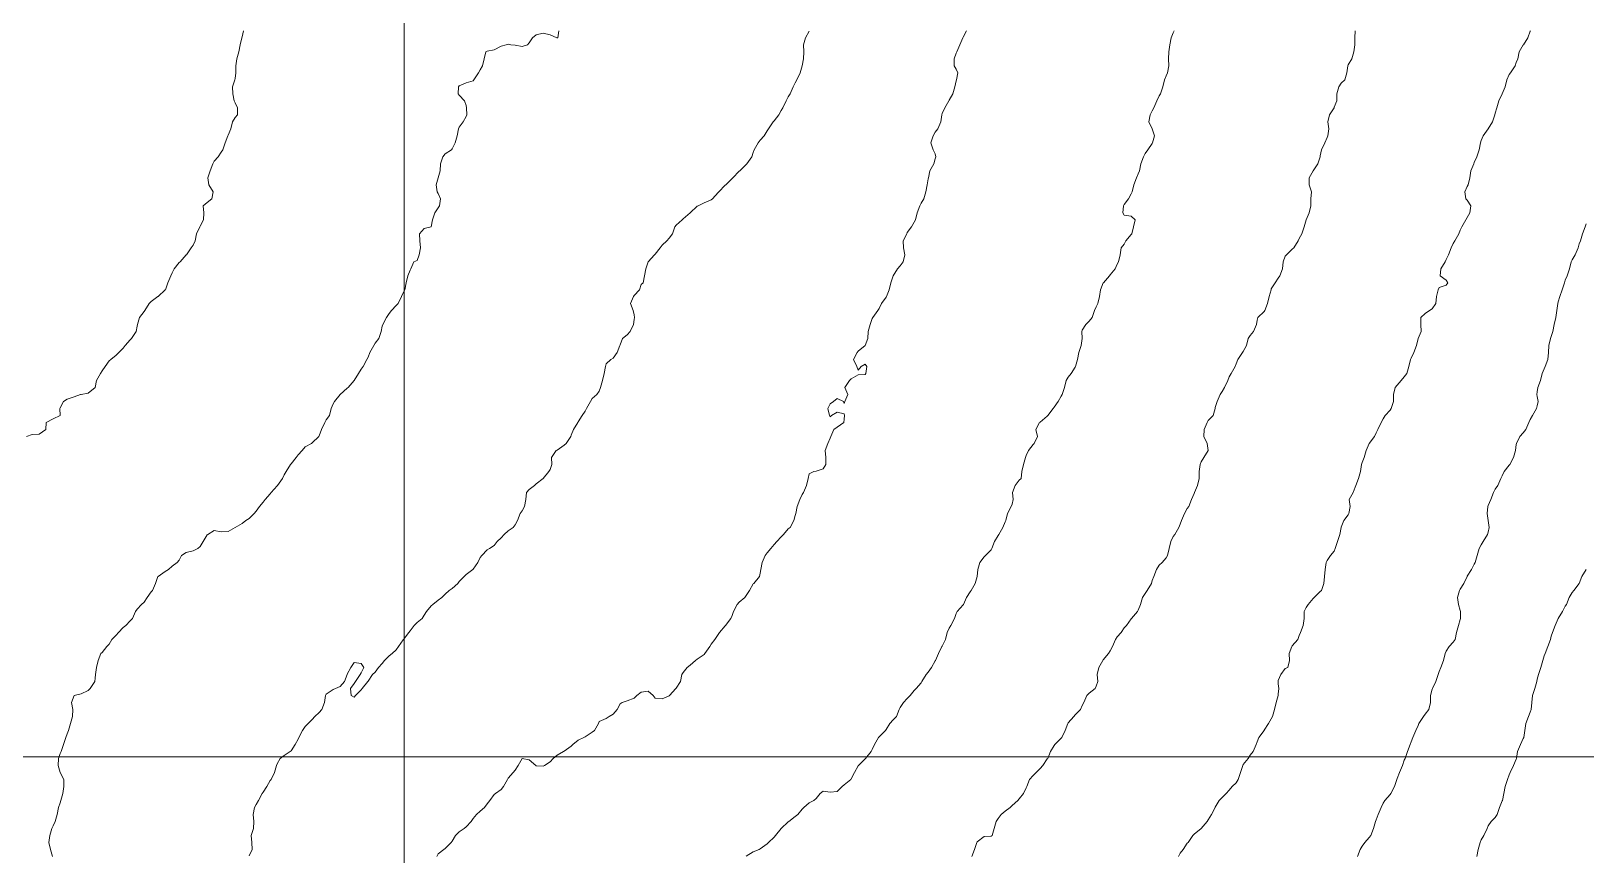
# Model space of a CAD drawing. Header units: centimetres. Extents: x 0 to 642158, y -847 to 649707.
# Drawn here: x 616140.2 to 616251.2, y 620880.4 to 620939.2 of the extents above; entities that cross this region are included whole.
import ezdxf

# ---------------------------------------------------------------- set-up
doc = ezdxf.new("R2010")
doc.units = ezdxf.units.CM
doc.header["$MEASUREMENT"] = 0
doc.layers.add('MEV_grille', color=254, linetype='Continuous', lineweight=9)
doc.layers.add('WAL_topographie 0.5', color=253, linetype='Continuous', lineweight=20)

# ---------------------------------------------------------------- blocks, each defined once
blk = doc.blocks.new('*U114')
at = {"layer": 'MEV_grille', "transparency": 33554687}
blk.add_lwpolyline([(-1338.46, 0), (1338.46, 0)], dxfattribs=at)
blk = doc.blocks.new('*U115')
at = {"layer": 'MEV_grille', "color": 0, "linetype": 'ByBlock', "lineweight": -2, "transparency": 16777216}
blk.add_blockref('*U114', (0, -1500), dxfattribs=at)
blk = doc.blocks.new('*U112')
at = {"layer": 'MEV_grille', "transparency": 33554687}
blk.add_lwpolyline([(0, 1825.48), (0, -1825.48)], dxfattribs=at)
blk = doc.blocks.new('*U113')
at = {"layer": 'MEV_grille', "color": 0, "linetype": 'ByBlock', "lineweight": -2, "transparency": 16777216}
blk.add_blockref('*U112', (800, 0), dxfattribs=at)

msp = doc.modelspace()

# ---------------------------------------------------------------- linework, layer by layer
at = {"layer": 'WAL_topographie 0.5'}
for points in [[(616155.34, 620939.25), (616155.25, 620938.82), (616155.23, 620938.75), (616155.1, 620938.25), (616155, 620937.75), (616154.86, 620937.25), (616154.8, 620936.75), (616154.8, 620936.25), (616154.75, 620935.85), (616154.73, 620935.75), (616154.55, 620935.25), (616154.57, 620934.75), (616154.68, 620934.25), (616154.75, 620934.1), (616154.92, 620933.75), (616154.92, 620933.25), (616154.75, 620933.06), (616154.55, 620932.75), (616154.44, 620932.25), (616154.25, 620931.8), (616154.23, 620931.75), (616154.02, 620931.25), (616153.87, 620930.75), (616153.75, 620930.58), (616153.52, 620930.25), (616153.25, 620929.93), (616153.14, 620929.75), (616152.95, 620929.25), (616152.8, 620928.75), (616152.86, 620928.25), (616153.17, 620927.75), (616153.07, 620927.25), (616152.75, 620926.99), (616152.46, 620926.75), (616152.51, 620926.25), (616152.48, 620925.75), (616152.25, 620925.28), (616152.22, 620925.25), (616151.98, 620924.75), (616151.89, 620924.25), (616151.75, 620923.94), (616151.61, 620923.75), (616151.26, 620923.25), (616151.25, 620923.23), (616150.82, 620922.75), (616150.75, 620922.68), (616150.39, 620922.25), (616150.25, 620921.95), (616150.14, 620921.75), (616149.93, 620921.25), (616149.77, 620920.75), (616149.75, 620920.73), (616149.25, 620920.27), (616149.21, 620920.25), (616148.75, 620919.9), (616148.61, 620919.75), (616148.29, 620919.25), (616148.25, 620919.19), (616147.92, 620918.75), (616147.77, 620918.25), (616147.75, 620918.15), (616147.67, 620917.75), (616147.33, 620917.25), (616147.25, 620917.16), (616146.89, 620916.75), (616146.75, 620916.57), (616146.43, 620916.25), (616146.25, 620916.06), (616145.86, 620915.75), (616145.75, 620915.66), (616145.46, 620915.25), (616145.25, 620914.94), (616145.13, 620914.75), (616144.84, 620914.25), (616144.75, 620913.75), (616144.75, 620913.75), (616144.25, 620913.36), (616143.75, 620913.27), (616143.7, 620913.25), (616143.25, 620913.09), (616142.75, 620912.92), (616142.48, 620912.75), (616142.25, 620912.3), (616142.22, 620912.25), (616142.25, 620911.75), (616142.25, 620911.75), (616142.25, 620911.75), (616141.75, 620911.52), (616141.25, 620911.25), (616141.25, 620911.25), (616141.22, 620910.75), (616140.75, 620910.42), (616140.25, 620910.4), (616139.84, 620910.25)], [(616177.86, 620939.25), (616177.79, 620938.75), (616177.75, 620938.74), (616177.72, 620938.75), (616177.25, 620938.97), (616176.75, 620939.08), (616176.25, 620938.95), (616175.99, 620938.75), (616175.75, 620938.38), (616175.63, 620938.25), (616175.25, 620938.12), (616174.75, 620938.21), (616174.44, 620938.25), (616174.25, 620938.28), (616174.1, 620938.25), (616173.75, 620938.16), (616173.25, 620937.89), (616172.75, 620937.8), (616172.64, 620937.75), (616172.53, 620937.25), (616172.41, 620936.75), (616172.25, 620936.46), (616172.12, 620936.25), (616171.8, 620935.75), (616171.75, 620935.67), (616171.25, 620935.52), (616170.75, 620935.32), (616170.7, 620935.25), (616170.68, 620934.75), (616170.75, 620934.64), (616171.12, 620934.25), (616171.25, 620933.92), (616171.27, 620933.75), (616171.29, 620933.25), (616171.25, 620933.12), (616171.02, 620932.75), (616170.75, 620932.37), (616170.7, 620932.25), (616170.59, 620931.75), (616170.46, 620931.25), (616170.25, 620930.81), (616170.19, 620930.75), (616169.75, 620930.46), (616169.58, 620930.25), (616169.42, 620929.75), (616169.38, 620929.25), (616169.25, 620928.75), (616169.25, 620928.75), (616169.09, 620928.25), (616169.18, 620927.75), (616169.25, 620927.63), (616169.4, 620927.25), (616169.33, 620926.75), (616169.25, 620926.6), (616169.01, 620926.25), (616168.85, 620925.75), (616168.75, 620925.25), (616168.75, 620925.25), (616168.25, 620925.12), (616167.91, 620924.75), (616167.93, 620924.25), (616167.98, 620923.75), (616167.89, 620923.25), (616167.75, 620922.84), (616167.5, 620922.75), (616167.29, 620922.25), (616167.25, 620922.14), (616167.07, 620921.75), (616166.96, 620921.25), (616166.86, 620920.75), (616166.75, 620920.53), (616166.62, 620920.25), (616166.39, 620919.75), (616166.25, 620919.61), (616165.92, 620919.25), (616165.75, 620919.04), (616165.56, 620918.75), (616165.29, 620918.25), (616165.25, 620918.15), (616165.18, 620917.75), (616165.01, 620917.25), (616164.75, 620916.93), (616164.64, 620916.75), (616164.37, 620916.25), (616164.25, 620915.93), (616164.16, 620915.75), (616163.88, 620915.25), (616163.75, 620915.07), (616163.55, 620914.75), (616163.25, 620914.25), (616163.25, 620914.25), (616162.81, 620913.75), (616162.75, 620913.71), (616162.25, 620913.26), (616162.24, 620913.25), (616161.84, 620912.75), (616161.75, 620912.59), (616161.61, 620912.25), (616161.49, 620911.75), (616161.25, 620911.44), (616161.16, 620911.25), (616160.9, 620910.75), (616160.75, 620910.31), (616160.72, 620910.25), (616160.25, 620909.81), (616160.19, 620909.75), (616159.75, 620909.51), (616159.54, 620909.25), (616159.25, 620908.94), (616159.11, 620908.75), (616158.75, 620908.31), (616158.7, 620908.25), (616158.39, 620907.75), (616158.25, 620907.51), (616158.13, 620907.25), (616157.77, 620906.75), (616157.75, 620906.73), (616157.32, 620906.25), (616157.25, 620906.17), (616156.89, 620905.75), (616156.75, 620905.56), (616156.49, 620905.25), (616156.25, 620904.92), (616156.1, 620904.75), (616155.75, 620904.41), (616155.51, 620904.25), (616155.25, 620904.04), (616154.75, 620903.75), (616154.75, 620903.75), (616154.25, 620903.47), (616153.75, 620903.45), (616153.25, 620903.54), (616152.8, 620903.25), (616152.75, 620903.23), (616152.46, 620902.75), (616152.25, 620902.39), (616152.08, 620902.25), (616151.75, 620902.1), (616151.25, 620901.97), (616150.92, 620901.75), (616150.75, 620901.43), (616150.6, 620901.25), (616150.25, 620900.99), (616149.98, 620900.75), (616149.75, 620900.61), (616149.25, 620900.26), (616149.23, 620900.25), (616149.05, 620899.75), (616148.83, 620899.25), (616148.75, 620899.15), (616148.46, 620898.75), (616148.25, 620898.43), (616148.06, 620898.25), (616147.75, 620897.91), (616147.62, 620897.75), (616147.42, 620897.25), (616147.25, 620897.09), (616146.93, 620896.75), (616146.75, 620896.6), (616146.41, 620896.25), (616146.25, 620896.06), (616145.94, 620895.75), (616145.75, 620895.43), (616145.58, 620895.25), (616145.25, 620894.83), (616145.15, 620894.75), (616144.97, 620894.25), (616144.85, 620893.75), (616144.77, 620893.25), (616144.75, 620893), (616144.73, 620892.75), (616144.38, 620892.25), (616144.25, 620892.11), (616143.75, 620891.87), (616143.25, 620891.75), (616143.25, 620891.75), (616143.06, 620891.25), (616143.14, 620890.75), (616143.13, 620890.25), (616142.99, 620889.75), (616142.84, 620889.25), (616142.75, 620889.01), (616142.64, 620888.75), (616142.49, 620888.25), (616142.31, 620887.75), (616142.25, 620887.61), (616142.12, 620887.25), (616142.11, 620886.75), (616142.25, 620886.25), (616142.25, 620886.25), (616142.5, 620885.75), (616142.51, 620885.25), (616142.43, 620884.75), (616142.3, 620884.25), (616142.25, 620884.08), (616142.13, 620883.75), (616142.02, 620883.25), (616141.9, 620882.75), (616141.75, 620882.43), (616141.64, 620882.25), (616141.51, 620881.75), (616141.44, 620881.25), (616141.56, 620880.75), (616141.71, 620880.25)], [(616195.75, 620939.23), (616195.48, 620938.75), (616195.33, 620938.25), (616195.37, 620937.75), (616195.34, 620937.25), (616195.25, 620936.75), (616195.25, 620936.75), (616195.11, 620936.25), (616194.86, 620935.75), (616194.75, 620935.54), (616194.59, 620935.25), (616194.39, 620934.75), (616194.25, 620934.52), (616194.11, 620934.25), (616193.86, 620933.75), (616193.75, 620933.55), (616193.58, 620933.25), (616193.25, 620932.81), (616193.18, 620932.75), (616192.84, 620932.25), (616192.75, 620932.11), (616192.52, 620931.75), (616192.25, 620931.44), (616192.09, 620931.25), (616191.82, 620930.75), (616191.75, 620930.56), (616191.64, 620930.25), (616191.3, 620929.75), (616191.25, 620929.7), (616190.8, 620929.25), (616190.75, 620929.21), (616190.3, 620928.75), (616190.25, 620928.69), (616189.79, 620928.25), (616189.75, 620928.22), (616189.3, 620927.75), (616189.25, 620927.69), (616188.84, 620927.25), (616188.75, 620927.18), (616188.25, 620926.96), (616187.82, 620926.75), (616187.75, 620926.71), (616187.25, 620926.25), (616187.25, 620926.25), (616186.75, 620925.8), (616186.68, 620925.75), (616186.25, 620925.37), (616186.14, 620925.25), (616185.97, 620924.75), (616185.75, 620924.43), (616185.58, 620924.25), (616185.25, 620923.92), (616185.09, 620923.75), (616184.75, 620923.29), (616184.7, 620923.25), (616184.25, 620922.75), (616184.25, 620922.75), (616184.08, 620922.25), (616183.98, 620921.75), (616183.89, 620921.25), (616183.75, 620921.11), (616183.62, 620920.75), (616183.25, 620920.33), (616183.2, 620920.25), (616182.98, 620919.75), (616183.18, 620919.25), (616183.25, 620918.95), (616183.27, 620918.75), (616183.25, 620918.61), (616183.19, 620918.25), (616182.95, 620917.75), (616182.75, 620917.53), (616182.4, 620917.25), (616182.25, 620916.81), (616182.23, 620916.75), (616182.02, 620916.25), (616181.75, 620915.86), (616181.58, 620915.75), (616181.25, 620915.46), (616181.19, 620915.25), (616181.11, 620914.75), (616180.98, 620914.25), (616180.84, 620913.75), (616180.75, 620913.5), (616180.57, 620913.25), (616180.25, 620912.97), (616180.12, 620912.75), (616179.85, 620912.25), (616179.75, 620912.08), (616179.53, 620911.75), (616179.25, 620911.3), (616179.21, 620911.25), (616178.92, 620910.75), (616178.75, 620910.35), (616178.71, 620910.25), (616178.38, 620909.75), (616178.25, 620909.64), (616177.75, 620909.28), (616177.68, 620909.25), (616177.35, 620908.75), (616177.36, 620908.25), (616177.25, 620907.9), (616177.14, 620907.75), (616176.75, 620907.25), (616176.75, 620907.25), (616176.25, 620906.88), (616176.12, 620906.75), (616175.75, 620906.48), (616175.56, 620906.25), (616175.5, 620905.75), (616175.41, 620905.25), (616175.25, 620904.95), (616175.11, 620904.75), (616174.9, 620904.25), (616174.75, 620903.94), (616174.6, 620903.75), (616174.25, 620903.52), (616173.96, 620903.25), (616173.75, 620903.01), (616173.47, 620902.75), (616173.25, 620902.46), (616172.9, 620902.25), (616172.75, 620902.16), (616172.36, 620901.75), (616172.25, 620901.62), (616172.07, 620901.25), (616171.75, 620900.77), (616171.72, 620900.75), (616171.25, 620900.4), (616171.09, 620900.25), (616170.75, 620899.89), (616170.66, 620899.75), (616170.25, 620899.39), (616170.04, 620899.25), (616169.75, 620898.99), (616169.5, 620898.75), (616169.25, 620898.57), (616168.86, 620898.25), (616168.75, 620898.16), (616168.42, 620897.75), (616168.25, 620897.5), (616168.09, 620897.25), (616167.75, 620896.97), (616167.53, 620896.75), (616167.25, 620896.37), (616167.16, 620896.25), (616166.76, 620895.75), (616166.75, 620895.74), (616166.42, 620895.25), (616166.25, 620895.01), (616165.97, 620894.75), (616165.75, 620894.58), (616165.42, 620894.25), (616165.25, 620894.05), (616164.98, 620893.75), (616164.75, 620893.42), (616164.56, 620893.25), (616164.25, 620892.78), (616164.22, 620892.75), (616163.81, 620892.25), (616163.75, 620892.16), (616163.34, 620891.75), (616163.25, 620891.64), (616163.02, 620891.75), (616162.99, 620892.25), (616163.25, 620892.61), (616163.34, 620892.75), (616163.68, 620893.25), (616163.75, 620893.37), (616163.93, 620893.75), (616163.75, 620894.03), (616163.25, 620894.11), (616163.01, 620893.75), (616162.75, 620893.28), (616162.74, 620893.25), (616162.55, 620892.75), (616162.25, 620892.4), (616161.9, 620892.25), (616161.75, 620892.18), (616161.25, 620891.85), (616161.19, 620891.75), (616161.12, 620891.25), (616160.93, 620890.75), (616160.75, 620890.53), (616160.44, 620890.25), (616160.25, 620890.04), (616159.95, 620889.75), (616159.75, 620889.53), (616159.56, 620889.25), (616159.3, 620888.75), (616159.25, 620888.63), (616159.04, 620888.25), (616158.75, 620887.8), (616158.68, 620887.75), (616158.25, 620887.46), (616157.95, 620887.25), (616157.75, 620886.88), (616157.7, 620886.75), (616157.56, 620886.25), (616157.31, 620885.75), (616157.25, 620885.67), (616157.01, 620885.25), (616156.75, 620884.84), (616156.68, 620884.75), (616156.42, 620884.25), (616156.25, 620883.97), (616156.13, 620883.75), (616156.02, 620883.25), (616156.09, 620882.75), (616156.06, 620882.25), (616155.89, 620881.75), (616155.93, 620881.25), (616155.97, 620880.75), (616155.75, 620880.29)], [(616206.99, 620939.25), (616206.75, 620938.8), (616206.72, 620938.75), (616206.51, 620938.25), (616206.29, 620937.75), (616206.25, 620937.65), (616206.1, 620937.25), (616206.1, 620936.75), (616206.25, 620936.5), (616206.35, 620936.25), (616206.27, 620935.75), (616206.25, 620935.67), (616206.14, 620935.25), (616206, 620934.75), (616205.75, 620934.3), (616205.72, 620934.25), (616205.43, 620933.75), (616205.25, 620933.34), (616205.22, 620933.25), (616205.15, 620932.75), (616204.93, 620932.25), (616204.75, 620932), (616204.59, 620931.75), (616204.44, 620931.25), (616204.6, 620930.75), (616204.75, 620930.45), (616204.78, 620930.25), (616204.75, 620930.11), (616204.65, 620929.75), (616204.36, 620929.25), (616204.27, 620928.75), (616204.25, 620928.68), (616204.18, 620928.25), (616204.07, 620927.75), (616203.93, 620927.25), (616203.75, 620926.92), (616203.64, 620926.75), (616203.46, 620926.25), (616203.33, 620925.75), (616203.25, 620925.57), (616203.05, 620925.25), (616202.75, 620924.83), (616202.71, 620924.75), (616202.46, 620924.25), (616202.47, 620923.75), (616202.58, 620923.25), (616202.45, 620922.75), (616202.25, 620922.46), (616202.06, 620922.25), (616201.75, 620921.75), (616201.75, 620921.75), (616201.58, 620921.25), (616201.45, 620920.75), (616201.27, 620920.25), (616201.25, 620920.21), (616200.92, 620919.75), (616200.75, 620919.4), (616200.65, 620919.25), (616200.3, 620918.75), (616200.25, 620918.68), (616200.09, 620918.25), (616199.96, 620917.75), (616199.94, 620917.25), (616199.75, 620916.75), (616199.75, 620916.75), (616199.25, 620916.36), (616199.16, 620916.25), (616198.92, 620915.75), (616199.15, 620915.25), (616199.25, 620915), (616199.46, 620915.25), (616199.75, 620915.42), (616199.86, 620915.25), (616199.79, 620914.75), (616199.75, 620914.7), (616199.25, 620914.66), (616198.75, 620914.38), (616198.63, 620914.25), (616198.29, 620913.75), (616198.5, 620913.25), (616198.29, 620912.75), (616198.25, 620912.62), (616198.19, 620912.75), (616197.75, 620912.98), (616197.48, 620912.75), (616197.25, 620912.6), (616197.08, 620912.25), (616197.19, 620911.75), (616197.25, 620911.66), (616197.34, 620911.75), (616197.75, 620912), (616198.25, 620911.88), (616198.27, 620911.75), (616198.25, 620911.5), (616198.21, 620911.25), (616197.75, 620910.92), (616197.5, 620910.75), (616197.29, 620910.25), (616197.25, 620910.15), (616197.08, 620909.75), (616196.89, 620909.25), (616196.93, 620908.75), (616196.93, 620908.25), (616196.75, 620907.95), (616196.25, 620907.77), (616196.08, 620907.75), (616195.75, 620907.58), (616195.67, 620907.25), (616195.55, 620906.75), (616195.33, 620906.25), (616195.25, 620906.11), (616195.07, 620905.75), (616194.89, 620905.25), (616194.78, 620904.75), (616194.75, 620904.61), (616194.64, 620904.25), (616194.38, 620903.75), (616194.25, 620903.66), (616193.9, 620903.25), (616193.75, 620903.08), (616193.44, 620902.75), (616193.25, 620902.54), (616193, 620902.25), (616192.75, 620901.95), (616192.61, 620901.75), (616192.39, 620901.25), (616192.29, 620900.75), (616192.25, 620900.5), (616192.19, 620900.25), (616191.78, 620899.75), (616191.75, 620899.72), (616191.47, 620899.25), (616191.25, 620898.89), (616191.14, 620898.75), (616190.75, 620898.42), (616190.6, 620898.25), (616190.35, 620897.75), (616190.25, 620897.48), (616190.15, 620897.25), (616189.77, 620896.75), (616189.75, 620896.73), (616189.35, 620896.25), (616189.25, 620896.12), (616189, 620895.75), (616188.75, 620895.41), (616188.65, 620895.25), (616188.3, 620894.75), (616188.25, 620894.69), (616187.75, 620894.34), (616187.63, 620894.25), (616187.25, 620893.93), (616187.04, 620893.75), (616186.75, 620893.4), (616186.65, 620893.25), (616186.55, 620892.75), (616186.25, 620892.28), (616186.23, 620892.25), (616185.77, 620891.75), (616185.75, 620891.74), (616185.25, 620891.52), (616184.75, 620891.57), (616184.61, 620891.75), (616184.25, 620892.07), (616183.75, 620892), (616183.43, 620891.75), (616183.25, 620891.57), (616182.75, 620891.37), (616182.39, 620891.25), (616182.25, 620891.15), (616182.02, 620890.75), (616181.75, 620890.42), (616181.46, 620890.25), (616181.25, 620890.11), (616180.75, 620889.9), (616180.7, 620889.75), (616180.41, 620889.25), (616180.25, 620889.13), (616179.75, 620888.8), (616179.64, 620888.75), (616179.25, 620888.56), (616178.86, 620888.25), (616178.75, 620888.14), (616178.25, 620887.77), (616178.2, 620887.75), (616177.75, 620887.49), (616177.46, 620887.25), (616177.25, 620887.01), (616176.84, 620886.75), (616176.75, 620886.71), (616176.25, 620886.73), (616176.22, 620886.75), (616175.75, 620887.16), (616175.25, 620887.25), (616174.97, 620886.75), (616174.75, 620886.42), (616174.61, 620886.25), (616174.25, 620885.84), (616174.19, 620885.75), (616173.92, 620885.25), (616173.75, 620885.04), (616173.35, 620884.75), (616173.25, 620884.67), (616172.94, 620884.25), (616172.75, 620884), (616172.55, 620883.75), (616172.25, 620883.48), (616171.98, 620883.25), (616171.75, 620882.97), (616171.59, 620882.75), (616171.25, 620882.38), (616171.11, 620882.25), (616170.75, 620882.01), (616170.49, 620881.75), (616170.25, 620881.34), (616170.17, 620881.25), (616169.75, 620880.81), (616169.65, 620880.75), (616169.25, 620880.43), (616169.15, 620880.25)], [(616221.81, 620939.25), (616221.75, 620939.1), (616221.61, 620938.75), (616221.5, 620938.25), (616221.44, 620937.75), (616221.42, 620937.25), (616221.43, 620936.75), (616221.34, 620936.25), (616221.25, 620936.04), (616221.12, 620935.75), (616221, 620935.25), (616220.83, 620934.75), (616220.75, 620934.6), (616220.57, 620934.25), (616220.35, 620933.75), (616220.25, 620933.54), (616220.11, 620933.25), (616220, 620932.75), (616220.25, 620932.25), (616220.25, 620932.25), (616220.4, 620931.75), (616220.27, 620931.25), (616220.25, 620931.2), (616219.94, 620930.75), (616219.75, 620930.48), (616219.63, 620930.25), (616219.44, 620929.75), (616219.34, 620929.25), (616219.25, 620929.03), (616219.12, 620928.75), (616218.93, 620928.25), (616218.82, 620927.75), (616218.75, 620927.6), (616218.54, 620927.25), (616218.25, 620926.83), (616218.19, 620926.75), (616218.15, 620926.25), (616218.25, 620926.07), (616218.75, 620926), (616219.03, 620925.75), (616218.91, 620925.25), (616218.78, 620924.75), (616218.75, 620924.69), (616218.37, 620924.25), (616218.25, 620924.01), (616218.03, 620923.75), (616217.96, 620923.25), (616217.83, 620922.75), (616217.75, 620922.57), (616217.6, 620922.25), (616217.25, 620921.82), (616217.19, 620921.75), (616216.76, 620921.25), (616216.75, 620921.23), (616216.55, 620920.75), (616216.49, 620920.25), (616216.36, 620919.75), (616216.25, 620919.53), (616216.13, 620919.25), (616215.96, 620918.75), (616215.75, 620918.49), (616215.5, 620918.25), (616215.25, 620917.85), (616215.22, 620917.75), (616215.25, 620917.25), (616215.25, 620917.25), (616215.25, 620917.25), (616215.17, 620916.75), (616215.01, 620916.25), (616214.9, 620915.75), (616214.76, 620915.25), (616214.75, 620915.21), (616214.46, 620914.75), (616214.25, 620914.5), (616214.1, 620914.25), (616213.99, 620913.75), (616213.82, 620913.25), (616213.75, 620913.14), (616213.52, 620912.75), (616213.25, 620912.35), (616213.18, 620912.25), (616212.78, 620911.75), (616212.75, 620911.71), (616212.25, 620911.28), (616212.19, 620911.25), (616211.94, 620910.75), (616212.06, 620910.25), (616211.81, 620909.75), (616211.75, 620909.69), (616211.4, 620909.25), (616211.25, 620908.9), (616211.19, 620908.75), (616211.06, 620908.25), (616210.93, 620907.75), (616210.89, 620907.25), (616210.75, 620907.14), (616210.46, 620906.75), (616210.27, 620906.25), (616210.31, 620905.75), (616210.25, 620905.42), (616210.18, 620905.25), (616209.9, 620904.75), (616209.78, 620904.25), (616209.75, 620904.17), (616209.58, 620903.75), (616209.28, 620903.25), (616209.25, 620903.19), (616208.97, 620902.75), (616208.8, 620902.25), (616208.75, 620902.16), (616208.34, 620901.75), (616208.25, 620901.67), (616207.93, 620901.25), (616207.8, 620900.75), (616207.75, 620900.25), (616207.75, 620900.25), (616207.61, 620899.75), (616207.31, 620899.25), (616207.25, 620899.15), (616206.99, 620898.75), (616206.77, 620898.25), (616206.75, 620898.22), (616206.32, 620897.75), (616206.25, 620897.61), (616206.13, 620897.25), (616205.87, 620896.75), (616205.75, 620896.56), (616205.61, 620896.25), (616205.47, 620895.75), (616205.25, 620895.27), (616205.23, 620895.25), (616204.97, 620894.75), (616204.77, 620894.25), (616204.75, 620894.22), (616204.49, 620893.75), (616204.25, 620893.42), (616204.11, 620893.25), (616203.8, 620892.75), (616203.75, 620892.66), (616203.39, 620892.25), (616203.25, 620892.11), (616202.96, 620891.75), (616202.75, 620891.54), (616202.48, 620891.25), (616202.25, 620890.9), (616202.18, 620890.75), (616201.97, 620890.25), (616201.75, 620890.01), (616201.51, 620889.75), (616201.25, 620889.32), (616201.19, 620889.25), (616200.75, 620888.81), (616200.69, 620888.75), (616200.4, 620888.25), (616200.25, 620887.9), (616200.16, 620887.75), (616199.76, 620887.25), (616199.75, 620887.23), (616199.27, 620886.75), (616199.25, 620886.73), (616198.97, 620886.25), (616198.75, 620885.8), (616198.71, 620885.75), (616198.25, 620885.36), (616198.09, 620885.25), (616197.75, 620884.89), (616197.25, 620884.85), (616196.75, 620884.91), (616196.54, 620884.75), (616196.25, 620884.39), (616196.07, 620884.25), (616195.75, 620884.08), (616195.36, 620883.75), (616195.25, 620883.62), (616194.93, 620883.25), (616194.75, 620883.11), (616194.28, 620882.75), (616194.25, 620882.73), (616193.75, 620882.25), (616193.75, 620882.25), (616193.35, 620881.75), (616193.25, 620881.62), (616192.85, 620881.25), (616192.75, 620881.16), (616192.25, 620880.79), (616192.16, 620880.75), (616191.75, 620880.58), (616191.25, 620880.28)], [(616234.73, 620939.25), (616234.72, 620938.75), (616234.72, 620938.25), (616234.65, 620937.75), (616234.51, 620937.25), (616234.25, 620936.81), (616234.21, 620936.75), (616234.14, 620936.25), (616234, 620935.75), (616233.75, 620935.51), (616233.58, 620935.25), (616233.44, 620934.75), (616233.44, 620934.25), (616233.25, 620933.79), (616233.24, 620933.75), (616232.91, 620933.25), (616232.8, 620932.75), (616232.85, 620932.25), (616232.8, 620931.75), (616232.75, 620931.62), (616232.57, 620931.25), (616232.34, 620930.75), (616232.25, 620930.31), (616232.23, 620930.25), (616232.07, 620929.75), (616231.75, 620929.25), (616231.75, 620929.25), (616231.46, 620928.75), (616231.45, 620928.25), (616231.63, 620927.75), (616231.58, 620927.25), (616231.57, 620926.75), (616231.46, 620926.25), (616231.25, 620925.75), (616231.25, 620925.75), (616231.09, 620925.25), (616230.92, 620924.75), (616230.75, 620924.41), (616230.67, 620924.25), (616230.36, 620923.75), (616230.25, 620923.64), (616229.83, 620923.25), (616229.75, 620923.15), (616229.61, 620922.75), (616229.56, 620922.25), (616229.35, 620921.75), (616229.25, 620921.56), (616229.02, 620921.25), (616228.75, 620920.8), (616228.73, 620920.75), (616228.61, 620920.25), (616228.48, 620919.75), (616228.29, 620919.25), (616228.25, 620919.19), (616227.79, 620918.75), (616227.75, 620918.58), (616227.69, 620918.25), (616227.49, 620917.75), (616227.25, 620917.48), (616227.09, 620917.25), (616226.99, 620916.75), (616226.75, 620916.33), (616226.7, 620916.25), (616226.37, 620915.75), (616226.25, 620915.45), (616226.17, 620915.25), (616225.88, 620914.75), (616225.75, 620914.51), (616225.65, 620914.25), (616225.41, 620913.75), (616225.25, 620913.48), (616225.11, 620913.25), (616224.88, 620912.75), (616224.75, 620912.32), (616224.73, 620912.25), (616224.59, 620911.75), (616224.25, 620911.4), (616224.17, 620911.25), (616223.96, 620910.75), (616223.93, 620910.25), (616224.18, 620909.75), (616224.25, 620909.25), (616224.25, 620909.25), (616224.25, 620909.25), (616223.93, 620908.75), (616223.75, 620908.44), (616223.67, 620908.25), (616223.61, 620907.75), (616223.6, 620907.25), (616223.47, 620906.75), (616223.27, 620906.25), (616223.25, 620906.18), (616223.04, 620905.75), (616222.86, 620905.25), (616222.75, 620905.12), (616222.54, 620904.75), (616222.33, 620904.25), (616222.25, 620903.99), (616222.14, 620903.75), (616221.85, 620903.25), (616221.75, 620903.12), (616221.58, 620902.75), (616221.45, 620902.25), (616221.34, 620901.75), (616221.25, 620901.58), (616220.95, 620901.25), (616220.75, 620901.06), (616220.54, 620900.75), (616220.35, 620900.25), (616220.25, 620899.96), (616220.19, 620899.75), (616219.89, 620899.25), (616219.75, 620899.03), (616219.56, 620898.75), (616219.42, 620898.25), (616219.25, 620897.84), (616219.2, 620897.75), (616218.76, 620897.25), (616218.75, 620897.23), (616218.4, 620896.75), (616218.25, 620896.58), (616218.03, 620896.25), (616217.75, 620895.94), (616217.62, 620895.75), (616217.4, 620895.25), (616217.25, 620894.94), (616217.13, 620894.75), (616216.75, 620894.3), (616216.71, 620894.25), (616216.43, 620893.75), (616216.32, 620893.25), (616216.37, 620892.75), (616216.25, 620892.41), (616216.17, 620892.25), (616215.75, 620891.92), (616215.58, 620891.75), (616215.36, 620891.25), (616215.25, 620891.03), (616215.13, 620890.75), (616214.75, 620890.36), (616214.64, 620890.25), (616214.25, 620889.81), (616214.21, 620889.75), (616214.03, 620889.25), (616213.79, 620888.75), (616213.75, 620888.71), (616213.29, 620888.25), (616213.25, 620888.17), (616212.97, 620887.75), (616212.79, 620887.25), (616212.75, 620887.22), (616212.44, 620886.75), (616212.25, 620886.54), (616211.96, 620886.25), (616211.75, 620886.04), (616211.49, 620885.75), (616211.28, 620885.25), (616211.25, 620885.15), (616211.06, 620884.75), (616210.75, 620884.38), (616210.65, 620884.25), (616210.25, 620883.89), (616210.11, 620883.75), (616209.75, 620883.48), (616209.46, 620883.25), (616209.25, 620882.97), (616209.09, 620882.75), (616208.96, 620882.25), (616208.81, 620881.75), (616208.75, 620881.69), (616208.25, 620881.67), (616207.75, 620881.3), (616207.72, 620881.25), (616207.56, 620880.75), (616207.36, 620880.25)], [(616247.26, 620939.25), (616247.25, 620939.21), (616247.08, 620938.75), (616246.76, 620938.25), (616246.75, 620938.24), (616246.46, 620937.75), (616246.35, 620937.25), (616246.25, 620936.98), (616246.17, 620936.75), (616245.83, 620936.25), (616245.75, 620936.12), (616245.57, 620935.75), (616245.46, 620935.25), (616245.25, 620934.75), (616245.25, 620934.75), (616245.01, 620934.25), (616244.86, 620933.75), (616244.75, 620933.36), (616244.72, 620933.25), (616244.54, 620932.75), (616244.25, 620932.25), (616244.25, 620932.25), (616243.89, 620931.75), (616243.75, 620931.4), (616243.7, 620931.25), (616243.59, 620930.75), (616243.42, 620930.25), (616243.25, 620929.83), (616243.22, 620929.75), (616243.01, 620929.25), (616242.92, 620928.75), (616242.81, 620928.25), (616242.75, 620928.12), (616242.57, 620927.75), (616242.64, 620927.25), (616242.75, 620927.14), (616243.01, 620926.75), (616242.94, 620926.25), (616242.75, 620925.9), (616242.65, 620925.75), (616242.37, 620925.25), (616242.25, 620925.01), (616242.14, 620924.75), (616241.86, 620924.25), (616241.75, 620924.05), (616241.59, 620923.75), (616241.4, 620923.25), (616241.25, 620922.9), (616241.17, 620922.75), (616240.87, 620922.25), (616240.8, 620921.75), (616241.25, 620921.43), (616241.35, 620921.25), (616241.25, 620921.08), (616240.75, 620920.9), (616240.68, 620920.75), (616240.56, 620920.25), (616240.51, 620919.75), (616240.25, 620919.37), (616240.05, 620919.25), (616239.75, 620919.04), (616239.42, 620918.75), (616239.43, 620918.25), (616239.46, 620917.75), (616239.25, 620917.25), (616239.25, 620917.25), (616239.13, 620916.75), (616238.93, 620916.25), (616238.75, 620915.86), (616238.7, 620915.75), (616238.57, 620915.25), (616238.42, 620914.75), (616238.25, 620914.53), (616238.02, 620914.25), (616237.75, 620913.93), (616237.6, 620913.75), (616237.48, 620913.25), (616237.47, 620912.75), (616237.31, 620912.25), (616237.25, 620912.15), (616236.89, 620911.75), (616236.75, 620911.53), (616236.6, 620911.25), (616236.37, 620910.75), (616236.25, 620910.51), (616236.11, 620910.25), (616235.75, 620909.75), (616235.75, 620909.75), (616235.53, 620909.25), (616235.39, 620908.75), (616235.25, 620908.4), (616235.2, 620908.25), (616235.11, 620907.75), (616234.98, 620907.25), (616234.79, 620906.75), (616234.75, 620906.64), (616234.6, 620906.25), (616234.31, 620905.75), (616234.38, 620905.25), (616234.29, 620904.75), (616234.25, 620904.67), (616233.93, 620904.25), (616233.75, 620903.79), (616233.73, 620903.75), (616233.65, 620903.25), (616233.48, 620902.75), (616233.32, 620902.25), (616233.25, 620902.06), (616232.99, 620901.75), (616232.75, 620901.4), (616232.67, 620901.25), (616232.6, 620900.75), (616232.56, 620900.25), (616232.5, 620899.75), (616232.33, 620899.25), (616232.25, 620899.18), (616231.82, 620898.75), (616231.75, 620898.68), (616231.39, 620898.25), (616231.25, 620898.04), (616231.1, 620897.75), (616231.09, 620897.25), (616231.02, 620896.75), (616230.83, 620896.25), (616230.75, 620896.04), (616230.65, 620895.75), (616230.25, 620895.31), (616230.21, 620895.25), (616230.02, 620894.75), (616230.05, 620894.25), (616229.93, 620893.75), (616229.75, 620893.67), (616229.44, 620893.25), (616229.25, 620892.82), (616229.23, 620892.75), (616229.25, 620892.58), (616229.28, 620892.25), (616229.25, 620891.85), (616229.24, 620891.75), (616229.09, 620891.25), (616228.97, 620890.75), (616228.84, 620890.25), (616228.75, 620890.08), (616228.54, 620889.75), (616228.25, 620889.27), (616228.23, 620889.25), (616227.87, 620888.75), (616227.75, 620888.43), (616227.67, 620888.25), (616227.46, 620887.75), (616227.25, 620887.48), (616227.09, 620887.25), (616226.75, 620886.83), (616226.71, 620886.75), (616226.54, 620886.25), (616226.39, 620885.75), (616226.25, 620885.52), (616225.96, 620885.25), (616225.75, 620885), (616225.52, 620884.75), (616225.25, 620884.46), (616225.02, 620884.25), (616224.75, 620883.78), (616224.73, 620883.75), (616224.48, 620883.25), (616224.25, 620882.87), (616224.18, 620882.75), (616223.75, 620882.26), (616223.73, 620882.25), (616223.25, 620881.84), (616223.15, 620881.75), (616222.81, 620881.25), (616222.75, 620881.19), (616222.46, 620880.75), (616222.25, 620880.48), (616222.13, 620880.25)], [(616251.25, 620925.46), (616251.18, 620925.25), (616250.97, 620924.75), (616250.84, 620924.25), (616250.75, 620924.03), (616250.66, 620923.75), (616250.45, 620923.25), (616250.25, 620922.89), (616250.17, 620922.75), (616250.04, 620922.25), (616249.89, 620921.75), (616249.75, 620921.43), (616249.69, 620921.25), (616249.52, 620920.75), (616249.36, 620920.25), (616249.25, 620919.88), (616249.21, 620919.75), (616249.15, 620919.25), (616249.07, 620918.75), (616248.95, 620918.25), (616248.85, 620917.75), (616248.75, 620917.41), (616248.7, 620917.25), (616248.58, 620916.75), (616248.54, 620916.25), (616248.5, 620915.75), (616248.32, 620915.25), (616248.25, 620915.09), (616248.1, 620914.75), (616247.98, 620914.25), (616247.79, 620913.75), (616247.75, 620913.45), (616247.72, 620913.25), (616247.75, 620913.12), (616247.8, 620912.75), (616247.75, 620912.45), (616247.7, 620912.25), (616247.4, 620911.75), (616247.25, 620911.47), (616247.14, 620911.25), (616246.93, 620910.75), (616246.75, 620910.51), (616246.51, 620910.25), (616246.26, 620909.75), (616246.25, 620909.69), (616246.19, 620909.25), (616246.05, 620908.75), (616245.78, 620908.25), (616245.75, 620908.21), (616245.39, 620907.75), (616245.25, 620907.44), (616245.15, 620907.25), (616244.94, 620906.75), (616244.75, 620906.5), (616244.63, 620906.25), (616244.42, 620905.75), (616244.25, 620905.33), (616244.22, 620905.25), (616244.18, 620904.75), (616244.25, 620904.25), (616244.25, 620904.25), (616244.31, 620903.75), (616244.25, 620903.43), (616244.2, 620903.25), (616243.89, 620902.75), (616243.75, 620902.52), (616243.59, 620902.25), (616243.45, 620901.75), (616243.31, 620901.25), (616243.25, 620901.14), (616243.04, 620900.75), (616242.75, 620900.27), (616242.74, 620900.25), (616242.5, 620899.75), (616242.25, 620899.34), (616242.19, 620899.25), (616242.04, 620898.75), (616242.13, 620898.25), (616242.25, 620897.83), (616242.27, 620897.75), (616242.27, 620897.25), (616242.25, 620897.18), (616242.11, 620896.75), (616241.99, 620896.25), (616241.88, 620895.75), (616241.75, 620895.56), (616241.45, 620895.25), (616241.25, 620894.91), (616241.18, 620894.75), (616241.05, 620894.25), (616240.86, 620893.75), (616240.75, 620893.46), (616240.66, 620893.25), (616240.51, 620892.75), (616240.26, 620892.25), (616240.25, 620892.21), (616240.11, 620891.75), (616240.11, 620891.25), (616240.01, 620890.75), (616239.75, 620890.42), (616239.62, 620890.25), (616239.3, 620889.75), (616239.25, 620889.62), (616239.08, 620889.25), (616238.87, 620888.75), (616238.75, 620888.44), (616238.67, 620888.25), (616238.47, 620887.75), (616238.31, 620887.25), (616238.25, 620887.12), (616238.11, 620886.75), (616237.91, 620886.25), (616237.75, 620885.82), (616237.72, 620885.75), (616237.54, 620885.25), (616237.29, 620884.75), (616237.25, 620884.69), (616236.87, 620884.25), (616236.75, 620884.06), (616236.6, 620883.75), (616236.38, 620883.25), (616236.25, 620882.86), (616236.2, 620882.75), (616236.05, 620882.25), (616235.86, 620881.75), (616235.75, 620881.6), (616235.44, 620881.25), (616235.25, 620880.99), (616235.09, 620880.75), (616234.9, 620880.25)], [(616251.25, 620900.75), (616250.94, 620900.25), (616250.75, 620899.75), (616250.75, 620899.75), (616250.36, 620899.25), (616250.25, 620899.11), (616250.02, 620898.75), (616249.83, 620898.25), (616249.75, 620898.13), (616249.55, 620897.75), (616249.25, 620897.25), (616249.25, 620897.25), (616249.03, 620896.75), (616248.83, 620896.25), (616248.75, 620895.99), (616248.69, 620895.75), (616248.51, 620895.25), (616248.3, 620894.75), (616248.25, 620894.59), (616248.15, 620894.25), (616248.01, 620893.75), (616247.84, 620893.25), (616247.75, 620892.93), (616247.72, 620892.75), (616247.58, 620892.25), (616247.41, 620891.75), (616247.37, 620891.25), (616247.32, 620890.75), (616247.25, 620890.57), (616247.12, 620890.25), (616246.94, 620889.75), (616246.87, 620889.25), (616246.78, 620888.75), (616246.75, 620888.67), (616246.54, 620888.25), (616246.34, 620887.75), (616246.27, 620887.25), (616246.25, 620887.21), (616246.04, 620886.75), (616245.81, 620886.25), (616245.75, 620886.09), (616245.62, 620885.75), (616245.46, 620885.25), (616245.37, 620884.75), (616245.26, 620884.25), (616245.25, 620884.23), (616245.05, 620883.75), (616244.89, 620883.25), (616244.75, 620883.04), (616244.46, 620882.75), (616244.25, 620882.44), (616244.16, 620882.25), (616243.92, 620881.75), (616243.75, 620881.45), (616243.66, 620881.25), (616243.53, 620880.75), (616243.42, 620880.25)]]:
    msp.add_lwpolyline(points, dxfattribs=at)

# ---------------------------------------------------------------- block references
at = {"layer": 'MEV_grille', "transparency": 33554687}
for name, p in [('*U113', (615366.81, 620593.64)), ('*U115', (616669.48, 622387.38))]:
    msp.add_blockref(name, p, dxfattribs=at)

doc.saveas('drawing.dxf')
